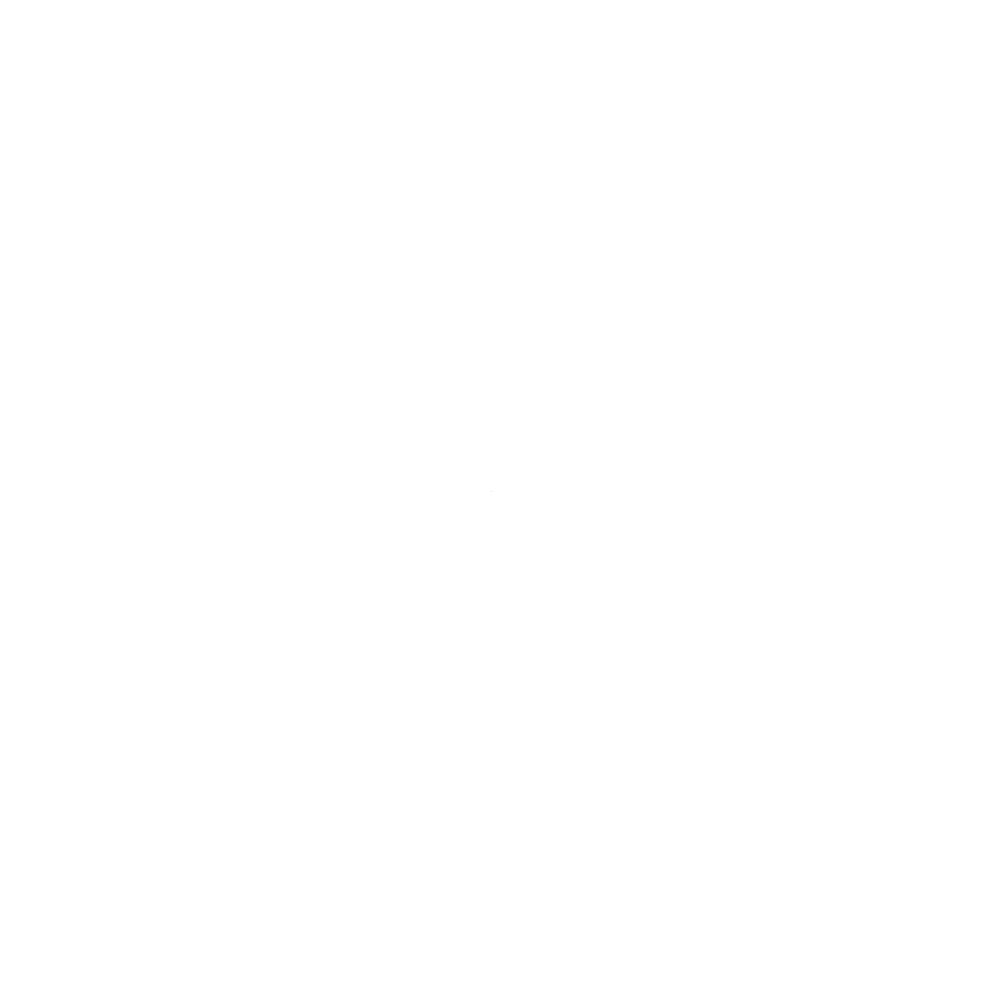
# Model space of a CAD drawing. Header units: inches. Extents: x 4.3966700904 to 4.3966700904, y 6.9076919653 to 6.9076919653.
import ezdxf

# ---------------------------------------------------------------- set-up
doc = ezdxf.new("R2010")
doc.units = ezdxf.units.IN
doc.header["$MEASUREMENT"] = 0
doc.layers.add('EBENE_1', color=7, linetype='Continuous')

msp = doc.modelspace()

# ---------------------------------------------------------------- linework, layer by layer
at = {"layer": 'EBENE_1', "color": 7}
msp.add_line((4.3966700904, 6.9076919653), (4.3966700904, 6.9076919653), dxfattribs=at)
msp.add_line((4.3966700904, 6.9076919653), (4.3966700904, 6.9076919653), dxfattribs=at)

doc.saveas('drawing.dxf')
